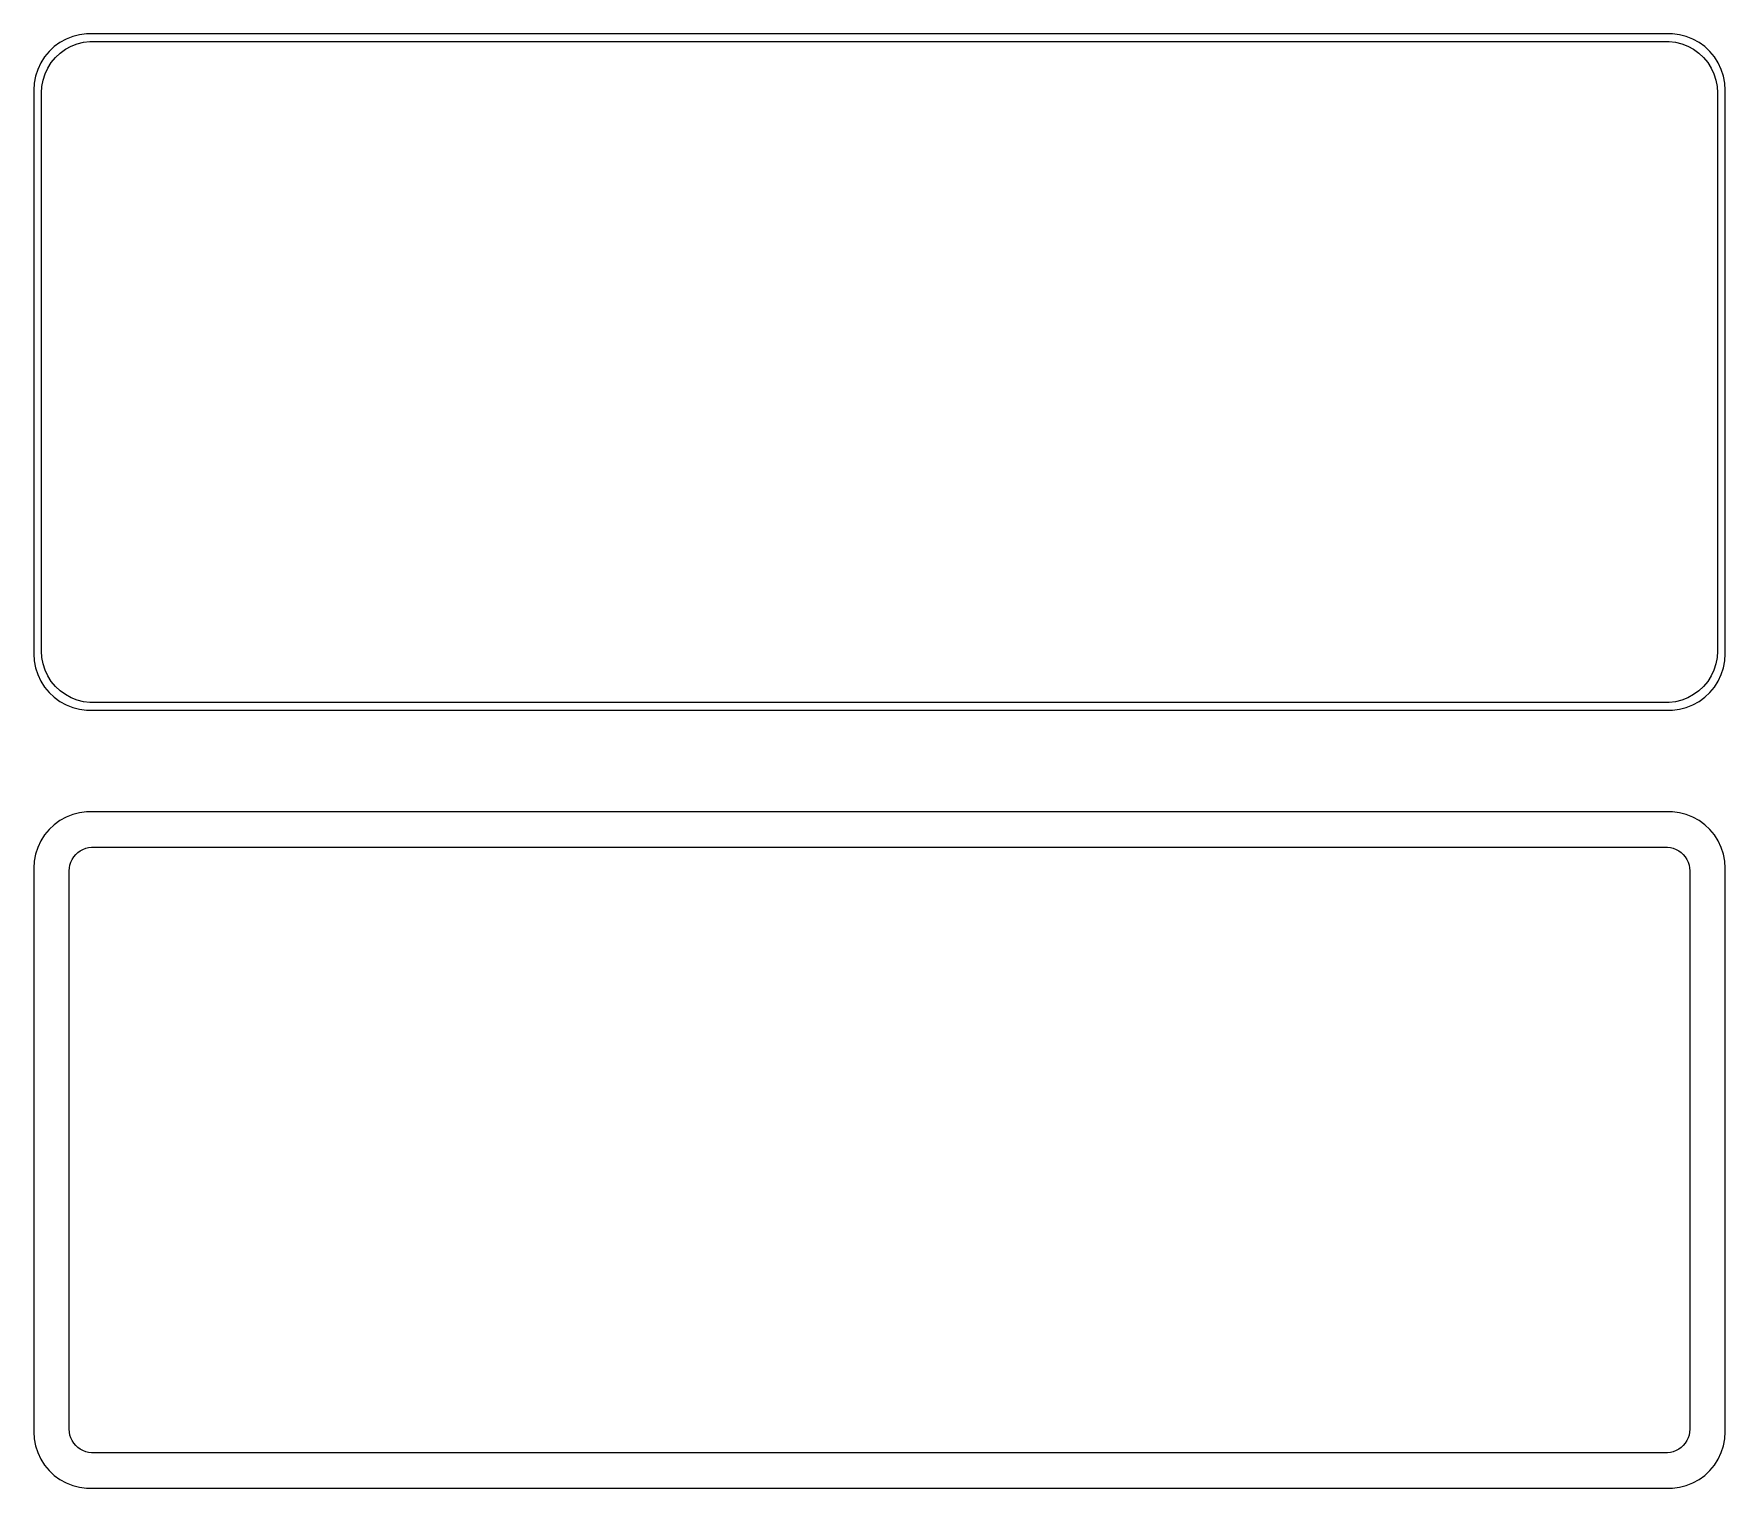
# Model space of a CAD drawing. Header units: metres. Extents: x -75 to 75, y 108 to 237.
import ezdxf

# ---------------------------------------------------------------- set-up
doc = ezdxf.new("R2010")
doc.units = ezdxf.units.M

msp = doc.modelspace()

# ---------------------------------------------------------------- linework, layer by layer
for p, q in [((-73.1871, 235.853), (-73.6448, 235.423)), ((-72.6791, 236.222), (-73.1871, 235.853)), ((-72.1289, 236.524), (-72.6791, 236.222)), ((-72.6684, 235.278), (-72.2032, 235.616)), ((-72.2032, 235.616), (-71.6994, 235.893)), ((-71.5451, 236.755), (-72.1289, 236.524)), ((-71.6994, 235.893), (-71.1648, 236.104)), ((-70.9369, 236.911), (-71.5451, 236.755)), ((-71.1648, 236.104), (-70.6079, 236.247)), ((-70.3139, 236.99), (-70.9369, 236.911)), ((-70.6079, 236.247), (-70.0375, 236.319)), ((70.3139, 236.99), (-70.3139, 236.99)), ((-70.0375, 236.319), (70.0375, 236.319)), ((70.0375, 236.319), (70.6079, 236.247)), ((70.9369, 236.911), (70.3139, 236.99)), ((70.6079, 236.247), (71.1648, 236.104)), ((71.5451, 236.755), (70.9369, 236.911)), ((71.1648, 236.104), (71.6994, 235.893)), ((72.1289, 236.524), (71.5451, 236.755)), ((71.6994, 235.893), (72.2032, 235.616)), ((72.6791, 236.222), (72.1289, 236.524)), ((72.2032, 235.616), (72.6684, 235.278)), ((73.1871, 235.853), (72.6791, 236.222)), ((73.6448, 235.423), (73.1871, 235.853)), ((-74.3815, 234.409), (-74.6489, 233.841)), ((-74.0451, 234.939), (-74.3815, 234.409)), ((-73.6448, 235.423), (-74.0451, 234.939)), ((-73.7621, 233.956), (-73.454, 234.441)), ((-73.454, 234.441), (-73.0875, 234.884)), ((-73.0875, 234.884), (-72.6684, 235.278)), ((72.6684, 235.278), (73.0875, 234.884)), ((73.0875, 234.884), (73.454, 234.441)), ((73.454, 234.441), (73.7621, 233.956)), ((74.0451, 234.939), (73.6448, 235.423)), ((74.3815, 234.409), (74.0451, 234.939)), ((74.6489, 233.841), (74.3815, 234.409)), ((-74.9606, 232.627), (-75, 232)), ((-74.8429, 233.243), (-74.9606, 232.627)), ((-74.6489, 233.841), (-74.8429, 233.243)), ((-74.2923, 232.324), (-74.1846, 232.889)), ((-74.1846, 232.889), (-74.0069, 233.435)), ((-74.0069, 233.435), (-73.7621, 233.956)), ((73.7621, 233.956), (74.0069, 233.435)), ((74.0069, 233.435), (74.1846, 232.889)), ((74.1846, 232.889), (74.2923, 232.324)), ((74.8429, 233.243), (74.6489, 233.841)), ((74.9606, 232.627), (74.8429, 233.243)), ((75, 232), (74.9606, 232.627)), ((-75, 232), (-75, 182)), ((-74.3284, 231.75), (-74.2923, 232.324)), ((-74.3284, 182.25), (-74.3284, 231.75)), ((74.2923, 232.324), (74.3284, 231.75)), ((74.3284, 231.75), (74.3284, 182.25)), ((75, 182), (75, 232)), ((-75, 182), (-74.9606, 181.373)), ((-74.2923, 181.676), (-74.3284, 182.25)), ((-74.1846, 181.111), (-74.2923, 181.676)), ((74.2923, 181.676), (74.1846, 181.111)), ((74.3284, 182.25), (74.2923, 181.676)), ((74.9606, 181.373), (75, 182)), ((-74.9606, 181.373), (-74.8429, 180.757)), ((-74.8429, 180.757), (-74.6489, 180.159)), ((-74.6489, 180.159), (-74.3815, 179.591)), ((-74.0069, 180.565), (-74.1846, 181.111)), ((-73.7621, 180.044), (-74.0069, 180.565)), ((-73.454, 179.559), (-73.7621, 180.044)), ((73.7621, 180.044), (73.454, 179.559)), ((74.0069, 180.565), (73.7621, 180.044)), ((74.1846, 181.111), (74.0069, 180.565)), ((74.3815, 179.591), (74.6489, 180.159)), ((74.6489, 180.159), (74.8429, 180.757)), ((74.8429, 180.757), (74.9606, 181.373)), ((-74.3815, 179.591), (-74.0451, 179.061)), ((-74.0451, 179.061), (-73.6448, 178.577)), ((-73.6448, 178.577), (-73.1871, 178.147)), ((-73.0875, 179.116), (-73.454, 179.559)), ((-72.6684, 178.722), (-73.0875, 179.116)), ((-72.2032, 178.384), (-72.6684, 178.722)), ((72.6684, 178.722), (72.2032, 178.384)), ((73.0875, 179.116), (72.6684, 178.722)), ((73.454, 179.559), (73.0875, 179.116)), ((73.1871, 178.147), (73.6448, 178.577)), ((73.6448, 178.577), (74.0451, 179.061)), ((74.0451, 179.061), (74.3815, 179.591)), ((-73.1871, 178.147), (-72.6791, 177.778)), ((-72.6791, 177.778), (-72.1289, 177.476)), ((-71.6994, 178.107), (-72.2032, 178.384)), ((-72.1289, 177.476), (-71.5451, 177.245)), ((-71.1648, 177.896), (-71.6994, 178.107)), ((-71.5451, 177.245), (-70.9369, 177.089)), ((-70.6079, 177.753), (-71.1648, 177.896)), ((-70.9369, 177.089), (-70.3139, 177.01)), ((-70.0375, 177.681), (-70.6079, 177.753)), ((-70.3139, 177.01), (70.3139, 177.01)), ((70.0375, 177.681), (-70.0375, 177.681)), ((70.6079, 177.753), (70.0375, 177.681)), ((70.3139, 177.01), (70.9369, 177.089)), ((71.1648, 177.896), (70.6079, 177.753)), ((70.9369, 177.089), (71.5451, 177.245)), ((71.6994, 178.107), (71.1648, 177.896)), ((71.5451, 177.245), (72.1289, 177.476)), ((72.2032, 178.384), (71.6994, 178.107)), ((72.1289, 177.476), (72.6791, 177.778)), ((72.6791, 177.778), (73.1871, 178.147)), ((-73.1871, 166.853), (-73.6448, 166.423)), ((-72.6791, 167.222), (-73.1871, 166.853)), ((-72.1289, 167.524), (-72.6791, 167.222)), ((-71.5451, 167.755), (-72.1289, 167.524)), ((-70.9369, 167.911), (-71.5451, 167.755)), ((-70.3139, 167.99), (-70.9369, 167.911)), ((70.3139, 167.99), (-70.3139, 167.99)), ((70.9369, 167.911), (70.3139, 167.99)), ((71.5451, 167.755), (70.9369, 167.911)), ((72.1289, 167.524), (71.5451, 167.755)), ((72.6791, 167.222), (72.1289, 167.524)), ((73.1871, 166.853), (72.6791, 167.222)), ((73.6448, 166.423), (73.1871, 166.853)), ((-74.3815, 165.409), (-74.6489, 164.841)), ((-74.0451, 165.939), (-74.3815, 165.409)), ((-73.6448, 166.423), (-74.0451, 165.939)), ((74.0451, 165.939), (73.6448, 166.423)), ((74.3815, 165.409), (74.0451, 165.939)), ((74.6489, 164.841), (74.3815, 165.409)), ((-74.9606, 163.627), (-75, 163)), ((-74.8429, 164.243), (-74.9606, 163.627)), ((-74.6489, 164.841), (-74.8429, 164.243)), ((-71.7934, 163.275), (-71.7115, 163.527)), ((-71.7115, 163.527), (-71.5987, 163.766)), ((-71.5987, 163.766), (-71.4567, 163.99)), ((-71.4567, 163.99), (-71.2879, 164.194)), ((-71.2879, 164.194), (-71.0947, 164.375)), ((-71.0947, 164.375), (-70.8804, 164.531)), ((-70.8804, 164.531), (-70.6482, 164.659)), ((-70.6482, 164.659), (-70.4019, 164.756)), ((-70.4019, 164.756), (-70.1453, 164.822)), ((-70.1453, 164.822), (-69.8825, 164.855)), ((-69.8825, 164.855), (69.8825, 164.855)), ((69.8825, 164.855), (70.1453, 164.822)), ((70.1453, 164.822), (70.4019, 164.756)), ((70.4019, 164.756), (70.6482, 164.659)), ((70.6482, 164.659), (70.8804, 164.531)), ((70.8804, 164.531), (71.0947, 164.375)), ((71.0947, 164.375), (71.2879, 164.194)), ((71.2879, 164.194), (71.4567, 163.99)), ((71.4567, 163.99), (71.5987, 163.766)), ((71.5987, 163.766), (71.7115, 163.527)), ((71.7115, 163.527), (71.7934, 163.275)), ((74.8429, 164.243), (74.6489, 164.841)), ((74.9606, 163.627), (74.8429, 164.243)), ((75, 163), (74.9606, 163.627)), ((-75, 163), (-75, 113)), ((-71.8596, 162.75), (-71.843, 163.014)), ((-71.8596, 113.25), (-71.8596, 162.75)), ((-71.843, 163.014), (-71.7934, 163.275)), ((71.7934, 163.275), (71.843, 163.014)), ((71.843, 163.014), (71.8596, 162.75)), ((71.8596, 162.75), (71.8596, 113.25)), ((75, 113), (75, 163)), ((-75, 113), (-74.9606, 112.373)), ((-71.843, 112.986), (-71.8596, 113.25)), ((-71.7934, 112.725), (-71.843, 112.986)), ((-71.7115, 112.473), (-71.7934, 112.725)), ((71.7934, 112.725), (71.7115, 112.473)), ((71.843, 112.986), (71.7934, 112.725)), ((71.8596, 113.25), (71.843, 112.986)), ((74.9606, 112.373), (75, 113)), ((-74.9606, 112.373), (-74.8429, 111.757)), ((-74.8429, 111.757), (-74.6489, 111.159)), ((-74.6489, 111.159), (-74.3815, 110.591)), ((-71.5987, 112.234), (-71.7115, 112.473)), ((-71.4567, 112.01), (-71.5987, 112.234)), ((-71.2879, 111.806), (-71.4567, 112.01)), ((-71.0947, 111.625), (-71.2879, 111.806)), ((-70.8804, 111.469), (-71.0947, 111.625)), ((-70.6482, 111.341), (-70.8804, 111.469)), ((-70.4019, 111.244), (-70.6482, 111.341)), ((-70.1453, 111.178), (-70.4019, 111.244)), ((-69.8825, 111.145), (-70.1453, 111.178)), ((69.8825, 111.145), (-69.8825, 111.145)), ((70.1453, 111.178), (69.8825, 111.145)), ((70.4019, 111.244), (70.1453, 111.178)), ((70.6482, 111.341), (70.4019, 111.244)), ((70.8804, 111.469), (70.6482, 111.341)), ((71.0947, 111.625), (70.8804, 111.469)), ((71.2879, 111.806), (71.0947, 111.625)), ((71.4567, 112.01), (71.2879, 111.806)), ((71.5987, 112.234), (71.4567, 112.01)), ((71.7115, 112.473), (71.5987, 112.234)), ((74.3815, 110.591), (74.6489, 111.159)), ((74.6489, 111.159), (74.8429, 111.757)), ((74.8429, 111.757), (74.9606, 112.373)), ((-74.3815, 110.591), (-74.0451, 110.061)), ((-74.0451, 110.061), (-73.6448, 109.577)), ((-73.6448, 109.577), (-73.1871, 109.147)), ((73.1871, 109.147), (73.6448, 109.577)), ((73.6448, 109.577), (74.0451, 110.061)), ((74.0451, 110.061), (74.3815, 110.591)), ((-73.1871, 109.147), (-72.6791, 108.778)), ((-72.6791, 108.778), (-72.1289, 108.476)), ((-72.1289, 108.476), (-71.5451, 108.245)), ((-71.5451, 108.245), (-70.9369, 108.089)), ((-70.9369, 108.089), (-70.3139, 108.01)), ((-70.3139, 108.01), (70.3139, 108.01)), ((70.3139, 108.01), (70.9369, 108.089)), ((70.9369, 108.089), (71.5451, 108.245)), ((71.5451, 108.245), (72.1289, 108.476)), ((72.1289, 108.476), (72.6791, 108.778)), ((72.6791, 108.778), (73.1871, 109.147))]:
    msp.add_line(p, q)

doc.saveas('drawing.dxf')
